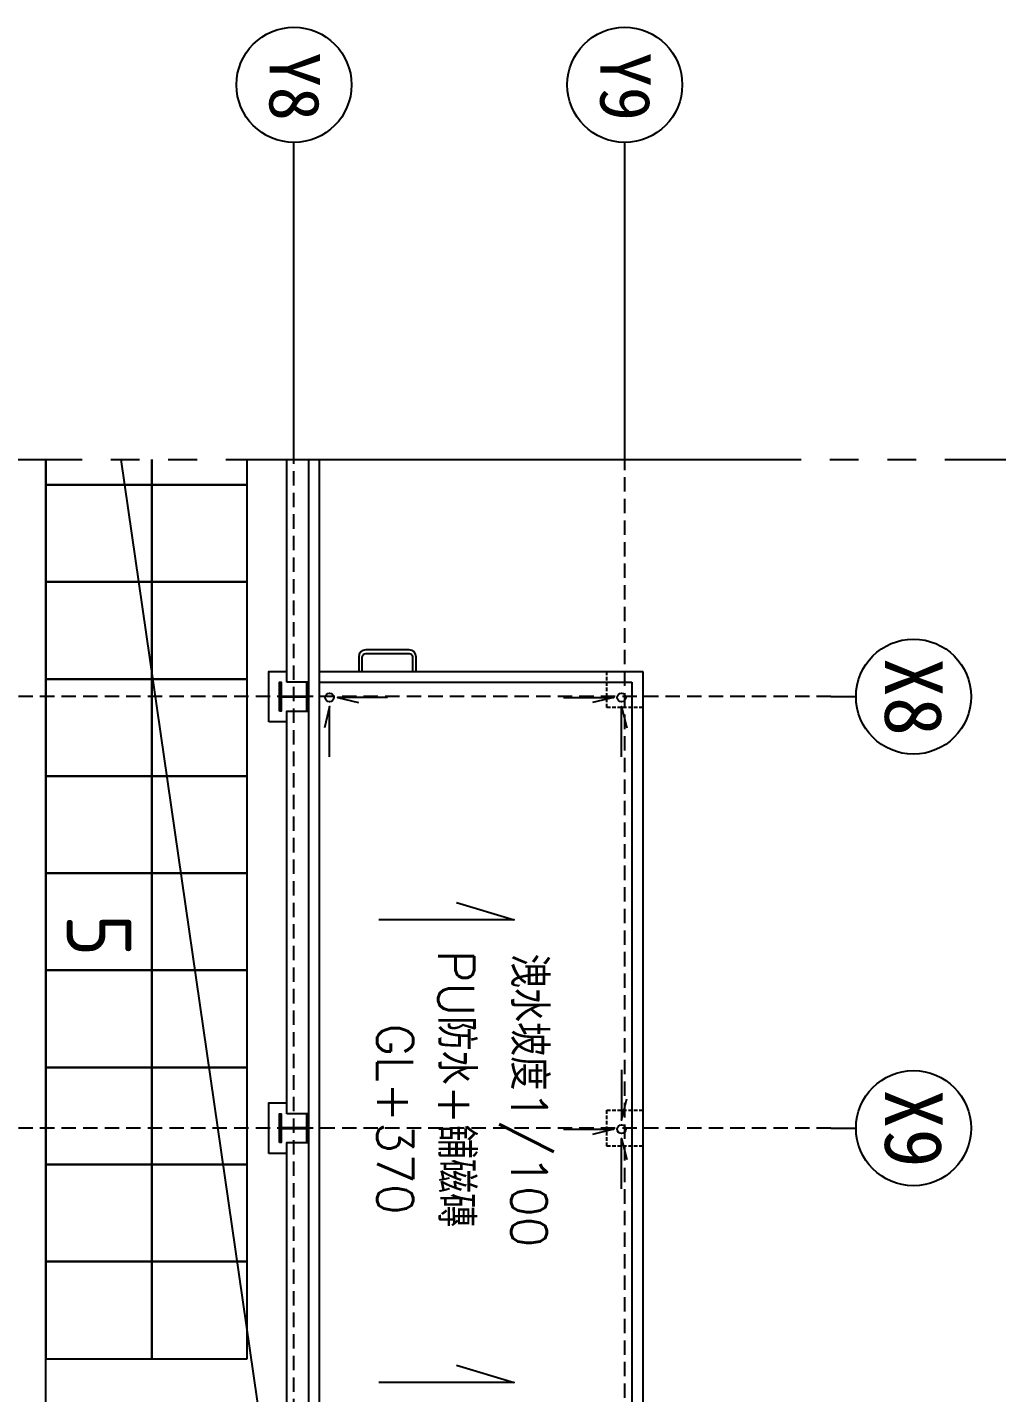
# Model space of a CAD drawing. Extents: x 0 to 210250, y -124674 to 148500.
# Drawn here: x 185468 to 199074, y -38288 to -19304 of the extents above; entities that cross this region are included whole.
import ezdxf
from ezdxf.enums import TextEntityAlignment as Align

# ---------------------------------------------------------------- set-up
doc = ezdxf.new("R2010")
doc.units = 0
doc.header["$LTSCALE"] = 400
for name, pattern in [('CEN', [17, 15, -1, 0, -1]), ('HIDDEN2', [0.1875, 0.125, -0.0625]), ('HIDDENX2', [0.75, 0.5, -0.25]), ('PHANTOM', [25, 20, -1, 1, -1, 1, -1])]:
    doc.linetypes.add(name, pattern=pattern)
doc.layers.get('0').update_dxf_attribs({"linetype": 'CONTINUOUS'})
doc.layers.get('DEFPOINTS').update_dxf_attribs({"linetype": 'CONTINUOUS'})
for name, color, linetype in [('BEAM', 3, 'CONTINUOUS'), ('C1', 1, 'CONTINUOUS'), ('CENTER', 6, 'CEN'), ('COLUMN', 1, 'CONTINUOUS'), ('DIM', 2, 'CONTINUOUS'), ('PAINT', 3, 'CONTINUOUS'), ('PHANTOM', 3, 'PHANTOM'), ('WALL', 2, 'CONTINUOUS'), ('WATER', 5, 'CONTINUOUS')]:
    doc.layers.add(name, color=color, linetype=linetype)
doc.styles.add('AEH', font='SIMPLEX', dxfattribs={"bigfont": 'AE.SHX'})
doc.styles.add('LSP', font='SimSun.ttf')
doc.styles.get("Standard").update_dxf_attribs({"font": 'ISOCP.SHX', "bigfont": 'CHINESET.SHX'})

msp = doc.modelspace()

# ---------------------------------------------------------------- linework, layer by layer
at = {"color": 0}
msp.add_lwpolyline([(184226.643, -25312.121), (184226.643, -40019.959), (185726.643, -40019.959), (185726.643, -25312.121)], dxfattribs=at)
for points in [[(185726.643, -25312.121), (185726.643, -25664.959), (187201.643, -25664.959), (187201.643, -25312.121)], [(187201.643, -25312.121), (187201.643, -25664.959), (188526.643, -25664.959), (188526.643, -25312.121)]]:
    msp.add_lwpolyline(points)
for points in [[(187201.643, -27014.959), (187201.643, -25664.959), (185726.643, -25664.959), (185726.643, -27014.959)], [(188526.643, -27014.959), (188526.643, -25664.959), (187201.643, -25664.959), (187201.643, -27014.959)], [(187201.643, -28364.959), (187201.643, -27014.959), (185726.643, -27014.959), (185726.643, -28364.959)], [(188526.643, -28364.959), (188526.643, -27014.959), (187201.643, -27014.959), (187201.643, -28364.959)], [(187201.643, -29714.959), (187201.643, -28364.959), (185726.643, -28364.959), (185726.643, -29714.959)], [(188526.643, -29714.959), (188526.643, -28364.959), (187201.643, -28364.959), (187201.643, -29714.959)], [(187201.643, -31064.959), (187201.643, -29714.959), (185726.643, -29714.959), (185726.643, -31064.959)], [(188526.643, -31064.959), (188526.643, -29714.959), (187201.643, -29714.959), (187201.643, -31064.959)], [(187201.643, -32414.959), (187201.643, -31064.959), (185726.643, -31064.959), (185726.643, -32414.959)], [(188526.643, -32414.959), (188526.643, -31064.959), (187201.643, -31064.959), (187201.643, -32414.959)], [(187201.643, -33764.959), (187201.643, -32414.959), (185726.643, -32414.959), (185726.643, -33764.959)], [(188526.643, -33764.959), (188526.643, -32414.959), (187201.643, -32414.959), (187201.643, -33764.959)], [(187201.643, -35114.959), (187201.643, -33764.959), (185726.643, -33764.959), (185726.643, -35114.959)], [(188526.643, -35114.959), (188526.643, -33764.959), (187201.643, -33764.959), (187201.643, -35114.959)], [(187201.643, -36464.959), (187201.643, -35114.959), (185726.643, -35114.959), (185726.643, -36464.959)], [(188526.643, -36464.959), (188526.643, -35114.959), (187201.643, -35114.959), (187201.643, -36464.959)], [(187201.643, -37814.959), (187201.643, -36464.959), (185726.643, -36464.959), (185726.643, -37814.959)], [(188526.643, -37814.959), (188526.643, -36464.959), (187201.643, -36464.959), (187201.643, -37814.959)]]:
    msp.add_lwpolyline(points, close=True)
at = {"layer": 'BEAM', "linetype": 'Continuous'}
for p, q in [((189526.643, -28259.959), (194026.643, -28259.959)), ((194026.643, -28259.959), (194026.643, -41059.959)), ((189526.643, -28409.959), (193876.643, -28409.959)), ((193876.643, -28409.959), (193876.643, -40909.959))]:
    msp.add_line(p, q, dxfattribs=at)
for points in [[(189076.643, -28409.959), (189076.643, -25312.121)], [(189376.643, -25312.121), (189376.643, -28409.959), (189076.643, -28409.959)], [(189076.643, -34409.959), (189076.643, -28809.959), (189376.643, -28809.959), (189376.643, -34409.959), (189076.643, -34409.959)], [(189076.643, -40509.959), (189076.643, -34809.959), (189376.643, -34809.959), (189376.643, -40509.959), (189076.643, -40509.959)]]:
    msp.add_lwpolyline(points, dxfattribs=at)
at = {"layer": 'C1'}
for centre in [(189176.643, -20103.524), (193776.643, -20103.524), (197792.569, -28609.959), (197792.569, -34609.959)]:
    msp.add_circle(centre, 800, dxfattribs=at)
at = {"layer": 'CENTER', "linetype": 'HIDDENX2'}
for p, q in [((189176.643, -41274.959), (189176.643, -25312.121)), ((193776.643, -41059.959), (193776.643, -25312.121)), ((196644.435, -28609.959), (169096.643, -28609.959)), ((196644.435, -34609.959), (158675.399, -34609.959))]:
    msp.add_line(p, q, dxfattribs=at)
at = {"layer": 'COLUMN', "color": 3, "linetype": 'Continuous'}
for points in [[(188826.643, -28959.959), (188826.643, -28259.959), (189076.643, -28259.959)], [(189076.643, -28959.959), (188826.643, -28959.959)], [(188826.643, -34959.959), (188826.643, -34259.959), (189076.643, -34259.959)], [(189076.643, -34959.959), (188826.643, -34959.959)]]:
    msp.add_lwpolyline(points, dxfattribs=at)
at = {"layer": 'COLUMN', "color": 7, "linetype": 'HIDDEN2'}
for points in [[(193526.643, -28759.959), (193526.643, -28259.959), (194026.643, -28259.959), (194026.643, -28759.959), (193526.643, -28759.959)], [(193526.643, -34859.959), (193526.643, -34359.959), (194026.643, -34359.959), (194026.643, -34859.959), (193526.643, -34859.959)]]:
    msp.add_lwpolyline(points, dxfattribs=at)
at = {"layer": 'COLUMN'}
for points in [[(188976.643, -28809.959), (188976.643, -28409.959), (188997.643, -28409.959), (188997.643, -28602.459), (189355.643, -28602.459), (189355.643, -28409.959), (189376.643, -28409.959), (189376.643, -28809.959), (189355.643, -28809.959), (189355.643, -28617.459), (188997.643, -28617.459), (188997.643, -28809.959), (188976.643, -28809.959)], [(188976.643, -34809.959), (188976.643, -34409.959), (188997.643, -34409.959), (188997.643, -34602.459), (189355.643, -34602.459), (189355.643, -34409.959), (189376.643, -34409.959), (189376.643, -34809.959), (189355.643, -34809.959), (189355.643, -34617.459), (188997.643, -34617.459), (188997.643, -34809.959), (188976.643, -34809.959)]]:
    msp.add_lwpolyline(points, dxfattribs=at)
at = {"layer": 'DEFPOINTS', "color": 3, "linetype": 'Continuous'}
msp.add_line((188976.643, -40509.959), (186773.448, -25312.121), dxfattribs=at)
at = {"layer": 'DIM'}
for p, q in [((189176.643, -25312.121), (189176.643, -20903.524)), ((193776.643, -25312.121), (193776.643, -20903.524)), ((196644.435, -28609.959), (196992.569, -28609.959)), ((196644.435, -34609.959), (196992.569, -34609.959))]:
    msp.add_line(p, q, dxfattribs=at)
at = {"layer": 'PAINT', "linetype": 'Continuous'}
for points in [[(190876.643, -28259.959), (190876.643, -28059.959, 0.414213562), (190776.643, -27959.959), (190176.643, -27959.959, 0.414213562), (190076.643, -28059.959), (190076.643, -28259.959)], [(190126.643, -28259.959), (190126.643, -28059.959, -0.414213562), (190176.643, -28009.959), (190776.643, -28009.959, -0.414213562), (190826.643, -28059.959), (190826.643, -28259.959)]]:
    msp.add_lwpolyline(points, format="xyb", dxfattribs=at)
at = {"layer": 'PHANTOM'}
msp.add_line((168229.091, -25312.121), (199074.13, -25312.121), dxfattribs=at)
at = {"layer": 'WALL', "linetype": 'Continuous'}
for p, q in [((189376.643, -25312.121), (189376.643, -40909.959)), ((189526.643, -25312.121), (189526.643, -41059.959))]:
    msp.add_line(p, q, dxfattribs=at)
at = {"layer": 'WATER', "linetype": 'Continuous'}
for points in [[(190479.261, -28620.926), (189779.897, -28620.926), (190075.318, -28693.274)], [(192924.026, -28620.926), (193623.389, -28620.926), (193327.969, -28693.274)], [(189671.375, -29446.898), (189671.375, -28747.535), (189599.028, -29042.956)], [(193731.911, -29446.898), (193731.911, -28747.535), (193804.259, -29042.956)], [(191437.482, -31473.191), (192236.686, -31712.952), (190358.557, -31712.952)], [(193731.911, -33799.831), (193731.911, -34499.195), (193804.259, -34203.774)], [(192924.026, -34625.803), (193623.389, -34625.803), (193327.969, -34698.151)], [(193731.911, -35451.776), (193731.911, -34752.412), (193804.259, -35047.833)], [(191437.482, -37906.782), (192236.686, -38146.543), (190358.557, -38146.543)]]:
    msp.add_lwpolyline(points, dxfattribs=at)
for centre in [(189671.375, -28620.926), (193731.911, -28620.926), (193731.911, -34625.803)]:
    msp.add_circle(centre, 60, dxfattribs=at)

# ---------------------------------------------------------------- texts
at = {"layer": 'C1', "style": 'LSP', "width": 1}
for s, height, p in [('Y8', 700, (189180.597, -20129.354)), ('Y9', 700, (193780.597, -20129.354)), ('X8', 800, (197789.717, -28614.431)), ('X9', 800, (197789.717, -34614.431))]:
    msp.add_text(s, height=height, rotation=270, dxfattribs=at).set_placement(p, align=Align.MIDDLE)
at = {"layer": 'DEFPOINTS', "color": 3, "style": 'AEH'}
for s, p in [('PU防水+舖磁磚', (191182.883, -32133.905)), ('洩水坡度1/100', (192194.774, -32183.882))]:
    msp.add_text(s, height=500, rotation=270, dxfattribs=at).set_placement(p)
at = {"layer": 'DEFPOINTS', "color": 3, "style": 'AEH', "width": 1}
msp.add_text('GL+370', height=500, rotation=270, dxfattribs=at).set_placement((190332.989, -33156.036))
at = {"layer": 'DIM', "insert": (186916.182, -31135.154), "char_height": 900, "attachment_point": 1, "rotation": 270}
msp.add_mtext_dynamic_manual_height_columns('\\pi501.36;5', width=1400, gutter_width=4500, heights=[0], dxfattribs=at)

doc.saveas('drawing.dxf')
